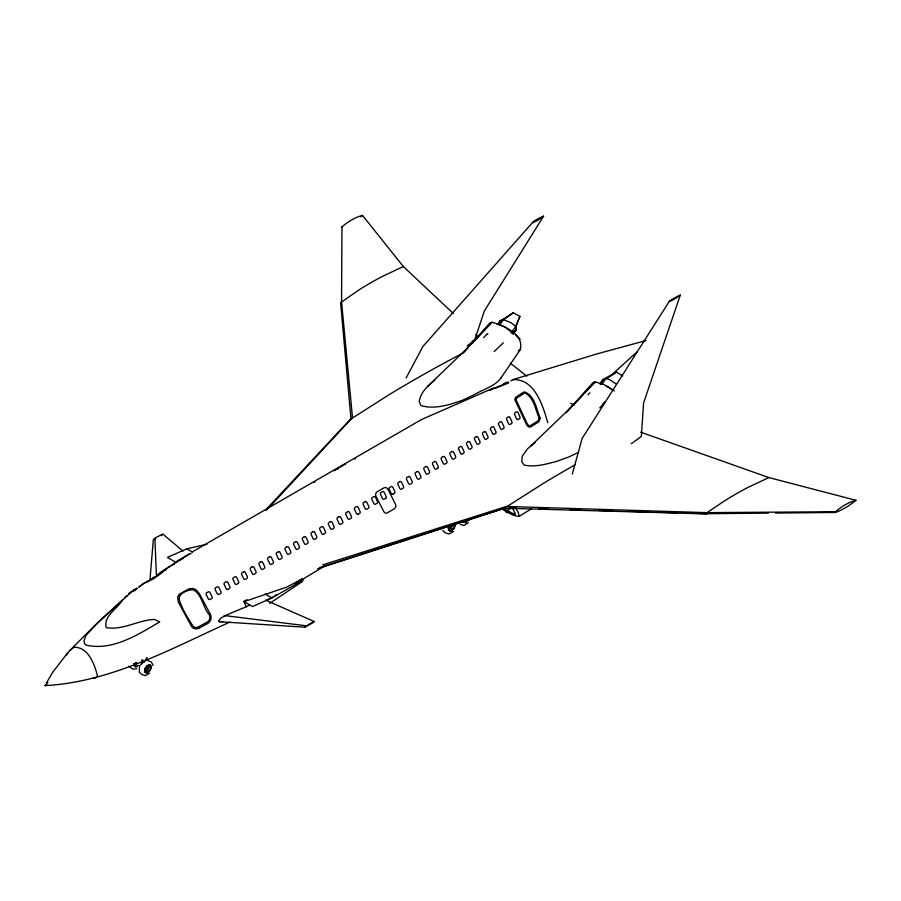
<?xml version="1.0" encoding="UTF-8"?>
<svg xmlns="http://www.w3.org/2000/svg" width="901" height="901" viewBox="0 0 901 901"><rect width="100%" height="100%" fill="white"/><g stroke="black" fill="none" stroke-linecap="round" stroke-linejoin="round"><path stroke-width="1.35" d="M600.854 384.378L601.474 384.276M453.338 313.537L403.344 266.538L362.484 215.395L358.925 216.51A58.633 33.855 -60 0 0 344.159 225.036L341.963 226.838L341.558 301.61L352.482 417.568L266.786 509.966M497.093 324.191L497.093 323.527L505.044 327.086L508.885 330.115M500.742 377.654L500.697 378.364C494.165 386.788 482.666 389.491 473.847 394.92L462.506 400.258L450.275 404.324C440.769 406.734 430.475 408.615 420.913 405.495L419.213 401.598C420.429 392.295 428.043 385.696 434.89 380.064M183.061 551.108L162.957 534.18A70.346 49.746 -75 0 0 154.871 538.28L153.328 539.71L149.949 579.929L153.902 577.428M134.936 664.341L135.747 663.08L133.956 664.668L134.992 663.688M144.746 668.193L144.746 669.634L146.345 669.893M451.897 524.844L450.128 527.896M139.373 667.54L139.373 672.247L141.964 674.612L145.388 675.604L149.645 673.182M144.52 669.871L145.602 670.468L147.719 668.79L148.147 666.154L146.345 665.862M448.225 527.896L449.34 528.504L450.928 527.592L452.167 524.697M144.926 670.367L144.588 671.155L146.412 670.941L148.237 669.083L149.014 666.594L148.237 665.028M448.675 528.403L448.315 529.236L449.16 529.36L451.255 528.155L452.921 524.371M501.992 508.986C507.274 512.128 512.849 515.879 519.055 516.431L518.334 512.5L515.192 507.308M449.16 529.36L449.34 528.504M351.018 419.348L340.601 302.702L359.195 289.75A354.949 204.932 -60 0 1 381.574 276.832L403.344 266.538M145.41 671.279L145.602 670.468M572.293 474.027L582.159 438.427L669.229 301.508A14.337 7.062 -6.4 0 1 671.707 299.571A67.091 33.044 -6.4 0 1 680.289 295.123L643.584 402.961L641.366 436.366A423.571 208.615 -6.4 0 1 634.067 441.715M467.315 345.804A423.571 275.841 7.4 0 0 474.624 340.094L484.333 311.014L543.573 216.195A67.091 43.687 7.4 0 0 534.991 220.475A14.337 9.337 7.4 0 0 532.514 222.581L422.896 346.48L406.114 377.981M513.322 334.17L516.262 329.698L515.958 326.646L519.911 316.33L513.255 312.782L500.224 321.15L498.749 323.391M350.455 419.314L390.02 394.109A1509.738 871.65 -60 0 1 437.627 366.617L461.109 353.98M489.142 324.833L489.885 323.009L491.969 322.265C503.907 325.385 524.731 334.541 520.136 349.825L500.719 378.319M519.911 316.33L515.822 326.207L511.081 333.077M150.208 670.164L151.131 667.1L150.208 665.129L149.161 664.961L145.669 667.742L144.937 672.011L146.717 672.957L150.253 670.22L150.94 665.985L150.253 665.242L148.001 665.467L145.084 669.33L145.084 672.011L145.782 672.754L148.001 672.484L150.704 668.643A4.043 2.331 -60 0 0 150.05 665.355L147.91 665.58L145.793 667.787A4.043 2.331 -60 0 0 145.14 671.808L146.762 672.664L149.082 671.358M449.408 525.61L448.428 528.842L449.408 530.971L450.523 531.151L454.25 528.223L454.982 523.718M138.934 586.956L144.87 582.756L153.204 579.028L161.932 572.833L163.396 570.851L159.668 573.453M145.703 660.422L146.931 658.113M600.269 384.524L602.882 379.591L616.543 372.113L622.692 375.954M66.1 655.511L69.445 650.871L95.461 624.787L134.305 589.4M144.295 662.291L146.818 657.798M46.48 682.958L52.292 672.856L67.496 653.034M499.514 325.351L503.186 319.483L511.408 322.93L515.958 326.646M497.746 324.236L499.954 320.88L503.186 319.483L499.954 320.88M513.052 333.899L515.98 329.428L515.822 326.207L516.262 329.698L512.5 333.314M602.105 384.029L606.114 378.341L609.864 379.783L615.879 383.815M142.054 660.67L142.617 659.859M345.421 464.409L344.711 464.42M139.666 665.625L139.666 666.796M146.976 669.42L147.516 668.666M600.494 382.835L602.882 379.591L605.235 379.152M600.787 383.128L603.174 379.873L606.26 378.78M147.302 668.519L146.345 669.173M140.567 664.859L144.487 660.793M468.802 519.55L465.355 522.343L463.632 521.442M468.993 519.663L465.276 522.636L463.452 521.634M135.927 663.53L136.749 662.449M469.004 519.697L465.366 522.591L463.576 521.645M498.704 324.687L503.186 319.483M489.885 323.009L462.945 353.091L467.63 348.124M588.049 394.807L589.885 392.78M229.946 622.062C170.931 648.81 111.06 682.125 45.05 685.605L47.877 682.519M265.209 510.473L350.523 419.145M603.118 403.558L605.472 401.756L599.773 407.838M471.369 344.148L491.969 322.265L465.017 350.433L427.603 386.416M583.003 394.784L566.155 412.681L593.095 382.587L595.167 381.855L604.12 384.603L614.448 390.933M584.873 392.791L595.167 381.855L568.216 410.011L530.802 445.995M483.6 337.65L487.43 333.595L487.925 333.922M69.445 650.871L73.893 647.267C88.275 646.794 94.425 664.195 97.454 675.637L95.517 678.171L93.377 677.946M143.541 583.409L139.024 587.035M163.182 571.561L164.41 570.412M134.046 590.606L137.098 588.376L128.877 593.579L136.051 588.758M134.035 590.842L136.941 588.15M341.963 226.838L341.693 227.514L342.38 227.424M855.95 500.292L852.391 501.406A58.633 33.855 -60 0 0 837.626 509.932L835.114 512.286L835.846 512.32A71.742 41.423 -60 0 0 855.95 500.292L768.857 477.564L640.555 432.131M172.722 565.141L174.377 563.891M610.844 375.571L636.827 352.122M494.266 351.48L503.332 342.797M535.34 442.312L527.659 448.698L522.287 456.064L521.735 461.774L524.112 465.085C535.228 467.45 546.378 464.049 557.077 461.233L568.632 457.044L578.769 452.212M148.147 666.154L148.811 665.614M136.423 663.294L135.116 664.014L134.193 663.541M453.608 531.376L449.137 534L445.499 532.942L442.74 530.43M468.362 522.85L463.891 525.474L460.253 524.416M138.585 665.411L136.141 666.875L134.395 665.918L134.136 664.69L135.116 666.627L137.357 666.368M354.825 459.093L355.422 458.654M165.874 569.984L166.46 569.533M134.992 663.361L135.646 662.877M334.125 470.795L334.857 470.254M337.605 469.004L338.393 468.452M165.074 569.882L165.987 569.252M503.321 319.923L513.255 312.782M489.468 390.358L507.635 382.666L505.776 382.688L503.355 384.4M510.878 380.932L512.624 379.693L596.428 354.048L646.017 340.555M150.321 579.647L154.893 576.798M147.505 581.607L148.383 580.987M124.98 597.183L127.041 595.764M171.213 565.445L164.838 569.86A291.901 49.837 -44.2 0 0 160.209 573.16M335.251 469.973L336.422 469.207M174.884 562.934L172.992 564.522M161.448 571.786L188.928 553.957M607.409 378.048L616.543 372.113M269.703 603.343L302.376 581.505L300.36 580.334M484.366 431.703L482.959 432.57A1.509 1.138 71.6 0 0 482.643 434.519L484.547 438.494A1.475 1.115 71.6 0 0 486.157 439.249L487.554 438.37A1.509 1.138 71.6 0 0 487.88 436.433L485.977 432.446A1.475 1.115 71.6 0 0 484.366 431.703M489.66 390.426L492.464 388.5L495.753 387.79M504.098 384.119C504.053 383.443 509.155 380.774 508.693 382.745A2.883 0.867 -10 0 1 507.725 383.342L496.214 387.835M519.055 516.431L531.511 508.75M298.85 581.629L324.056 566.312M314.336 621.577A70.346 28.719 -48.4 0 0 306.453 625.801L304.718 627.119L306.261 626.533A75.661 30.893 -48.4 0 0 314.336 621.577L265.694 600.167M294.503 583.938L301.79 579.118L286.676 587.125L244.07 601.688L246.198 606.79A253.305 191.316 -89.7 0 1 248.98 605.359M512.669 507.511L505.664 511.227L506.508 512.613L507.984 512.331M266.775 600.438L272.519 597.025M274.816 595.662L277.114 594.3M336.794 468.97L344.092 464.758M192.397 551.817L421.533 419.528L491.473 388.939M238.168 583.465L236.648 584.344A1.498 1.205 73 0 1 234.958 583.6L233.044 579.625A1.498 1.205 73 0 1 233.449 577.676L234.97 576.798A1.498 1.205 73 0 1 236.67 577.541L238.574 581.517A1.498 1.205 73 0 1 238.168 583.465M358.136 514.201L359.657 513.322A1.498 1.205 73 0 0 360.062 511.374L358.159 507.398A1.498 1.205 73 0 0 356.458 506.655L354.949 507.533A1.498 1.205 73 0 0 354.543 509.482L356.447 513.469A1.498 1.205 73 0 0 358.136 514.201M385.696 498.298L384.175 499.177A1.498 1.205 73 0 1 382.475 498.433L380.571 494.458A1.498 1.205 73 0 1 380.977 492.498L382.497 491.631A1.498 1.205 73 0 1 384.186 492.363L386.101 496.338A1.498 1.205 73 0 1 385.696 498.298M392.847 494.165L394.368 493.286A1.498 1.205 73 0 0 394.773 491.338L392.87 487.351A1.498 1.205 73 0 0 391.169 486.608L389.66 487.497A1.498 1.205 73 0 0 389.255 489.446L391.158 493.421A1.498 1.205 73 0 0 392.847 494.165M437.762 468.227L436.242 469.106A1.498 1.205 73 0 1 434.541 468.374L432.638 464.398A1.498 1.205 73 0 1 433.043 462.438L434.564 461.56A1.498 1.205 73 0 1 436.253 462.303L438.168 466.279A1.498 1.205 73 0 1 437.762 468.238M243.484 601.35L252.505 606.553L271.899 597.949L303.277 579.985L301.508 578.96M227.852 589.367L229.417 588.477A1.464 1.216 68 0 0 229.868 587.993L229.935 587.835A1.498 1.239 73.7 0 0 229.845 586.528L227.942 582.553A1.498 1.25 73.7 0 0 226.207 581.809L224.642 582.699A1.487 1.239 73.7 0 0 224.203 584.648L226.106 588.635A1.509 1.261 73.7 0 0 226.568 589.22L226.725 589.322A1.487 1.239 68 0 0 227.852 589.367M314.325 482.328L314.911 482.08M176.562 561.481L191.192 553.259M198.873 628.234L207.489 623.593A7.827 6.555 -89.4 0 0 210.924 619.257L211.059 618.3A7.906 6.735 65.3 0 0 210.406 614.324L199.38 593.68L196.001 589.705L193.231 588.499L189.368 588.668L179.367 594.131L177.711 597.014L178.24 601.823L191.744 626.837A7.771 6.498 -89.4 0 0 198.873 628.234M246.198 606.79L236.062 610.979A291.901 244.295 -89.4 0 0 225.34 615.676L221.15 617.872L218.583 620.834L219.934 621.746L223.279 621.521M177.035 561.661L182.971 558.485M143.901 583.386L152.415 578.971L162.18 571.628L160.423 572.45M518.289 350.703L520.136 349.825M708.321 513.142L706.384 513.919L504.425 508.198L543.979 483.004A1509.738 871.65 -60 0 1 574.939 464.848M207.005 544.249L186.8 548.822L167.406 557.426L176.382 562.663M244.7 600.809L247.122 599.739M768.857 477.564L747.087 487.858A354.949 204.932 -60 0 0 724.708 500.776L708.265 511.768L706.384 513.919M148.293 666.898L149.014 666.594M317.659 568.711L506.441 507.612L319.686 567.619M136.862 668.733L132.92 669.184L128.708 666.121M146.345 666.154L147.516 666.019L148.023 667.055M322.738 564.893L506.441 506.452L707.071 512.635L835.43 511.734M45.05 685.605L46.942 685.21M512.624 379.693C534.631 378.172 542.898 405.765 547.797 422.693M452.009 525.677L452.719 525.655M148.147 667.821L148.811 667.799M768.463 513.12L707.071 513.716L687.429 513.12M775.434 513.052L835.43 512.466M509.245 507.702L516.262 507.916M538.708 508.592L548.529 508.896M569.578 509.538L580.796 509.876M599.041 510.428L613.074 510.856M628.504 511.329L648.146 511.926M657.967 512.23L677.608 512.827M513.21 514.786L515.057 514.888L515.282 513.761L512.928 509.031M219.067 621.69L304.752 627.175M224.169 615.529L306.453 625.801M133.63 663.846L134.249 663.936M146.626 660.05L151.447 662.1L153.057 665.512M448.878 528.031L449.464 528.155M605.968 385.752L613.322 390.257M570.682 403.378L574.556 404.988M515.192 514.685L503.13 508.434M186.8 548.822L192.521 552.122M265.04 593.984L271.899 597.949M512.534 332.953L509.617 330.746M510.293 363.137L526.758 376.156M515.654 334.947L520.17 339.08M475.784 334.631L477.823 336.557M460.58 453.338L460.67 453.518A1.475 1.115 71.6 0 0 462.19 454.093L463.587 453.226A1.509 1.138 71.6 0 0 463.914 451.277L462.01 447.301A1.475 1.115 71.6 0 0 460.388 446.547L458.992 447.425A1.509 1.138 71.6 0 0 458.598 449.182L458.665 449.362M458.632 449.261L460.625 453.44M388.207 489.626L395.776 504.977A3.649 2.793 -89.7 0 1 394.154 508.885L387.272 512.894A3.649 2.793 -89.7 0 1 383.972 511.858L376.1 496.62A3.66 2.962 73 0 1 377.091 491.822L384.051 487.824A3.66 2.962 73 0 1 388.196 489.637M323.448 527.434L325.351 531.41A1.498 1.205 73 0 1 324.946 533.369L323.425 534.237A1.498 1.205 73 0 1 321.736 533.505L319.821 529.529A1.498 1.205 73 0 1 320.227 527.569L321.747 526.702A1.498 1.205 73 0 1 323.448 527.434M454.937 523.605L454.228 528.189L450.613 531.117L448.822 530.171L449.565 525.666A4.302 2.478 -60 0 0 448.878 529.957L450.601 530.858L451.784 530.419L454.723 526.544A4.302 2.478 -60 0 0 454.723 523.819M450.128 528.234L450.196 529.011M146.345 670.209L146.412 670.941M154.871 538.28L156.38 574.635M142.076 659.926L142.088 663.699M157.382 575.198A291.901 49.837 -44.2 0 1 159.274 573.836M633.133 442.38A423.571 208.615 -6.4 0 1 631.252 443.697M669.229 301.508A14.337 7.062 -6.4 0 0 672.732 299.999A67.091 33.044 -6.4 0 0 680.289 295.123M532.514 222.581A14.337 9.337 7.4 0 0 536.016 221.229A67.091 43.687 7.4 0 0 543.573 216.195M472.214 341.085A423.571 275.841 7.4 0 1 474.624 340.094M362.484 215.395A71.742 41.423 -60 0 1 360.693 216.837M162.957 534.18A75.661 53.497 -75 0 1 162.315 534.653M161.673 535.126A75.661 53.497 -75 0 1 161.02 535.588M155.738 538.877A75.661 53.497 -75 0 1 155.062 539.237M179.051 598.883C181.709 608.569 187.701 617.895 193.118 626.296A6.318 5.293 -89.4 0 0 197.724 627.209L207.602 621.881A6.386 5.338 -89.4 0 0 209.133 620.192L209.696 618.739A6.363 5.429 65.3 0 0 209.708 616.385A6.498 5.53 65.3 0 0 209.257 614.775C202.849 607.522 202.241 594.423 193.152 589.761C187.904 589.772 179.333 592.881 179.051 598.883M539.237 418.132L538.314 420.677L530.092 425.768L528.662 425.531L527.276 423.875L516.059 399.931L516.723 398.096L524.213 393.241A1.701 1.261 40.4 0 1 525.024 393.061C533.978 397.217 535.374 410 539.237 418.132M540.195 418.188L538.832 421.814L530.734 426.883L528.673 426.995L526.803 425.103L514.843 399.706L515.485 397.386L523.312 392.34A2.883 1.96 23.7 0 1 524.664 392.003C534.721 395.393 536.534 409.538 540.195 418.188M122.232 600.224C117.265 609.099 103.266 615.788 106.205 627.67C122.987 630.486 138.011 620.079 154.409 619.438L159.747 621.881C138.326 634.507 111.972 651.468 85.809 645.015L84.457 643.359L83.996 640.701L85.955 635.43L98.547 622.005L122.232 600.224M134.992 664.375L134.868 665.186L134.046 665.028L134.992 664.375M136.524 663.53L135.837 664.859L136.524 663.53M468.385 441.603L466.988 442.47A1.509 1.138 71.6 0 0 466.662 444.418L468.565 448.394A1.475 1.115 71.6 0 0 470.176 449.137L471.583 448.27A1.509 1.138 71.6 0 0 471.899 446.333L469.995 442.346A1.475 1.115 71.6 0 0 468.385 441.603M476.37 436.658L474.973 437.526A1.509 1.138 71.6 0 0 474.647 439.463L476.55 443.45A1.475 1.115 71.6 0 0 478.172 444.193L479.569 443.326A1.509 1.138 71.6 0 0 479.884 441.377L477.98 437.402A1.475 1.115 71.6 0 0 476.37 436.647M495.55 433.426L494.142 434.293A1.475 1.115 71.6 0 1 492.532 433.55L490.628 429.574A1.509 1.138 71.6 0 1 490.459 429.011L490.437 428.82A1.509 1.138 74.6 0 1 490.977 427.626L492.374 426.759A1.475 1.115 74.6 0 1 493.872 427.333L495.865 431.478A1.509 1.138 71.6 0 1 495.55 433.426M503.535 428.482L502.139 429.349A1.475 1.115 71.6 0 1 500.528 428.594L498.636 424.619A1.509 1.138 74.6 0 1 498.996 422.67L500.404 421.803A1.475 1.115 74.6 0 1 501.981 422.546L503.862 426.533A1.509 1.138 71.6 0 1 503.535 428.482M511.52 423.526L510.124 424.394A1.475 1.115 71.6 0 1 508.513 423.65L506.655 419.663A1.509 1.138 74.6 0 1 507.015 417.726L508.423 416.848A1.475 1.115 74.6 0 1 510 417.602L511.847 421.589A1.509 1.138 71.6 0 1 511.52 423.526M519.517 418.582L518.109 419.449A1.475 1.115 71.6 0 1 516.498 418.706L514.674 414.719A1.509 1.138 74.6 0 1 515.034 412.771L516.442 411.903A1.475 1.115 74.6 0 1 518.019 412.647L519.843 416.634A1.509 1.138 71.6 0 1 519.517 418.582M243.653 571.786L242.132 572.664A1.498 1.205 73 0 0 241.727 574.613L243.63 578.6A1.498 1.205 73 0 0 245.331 579.332L246.84 578.453A1.498 1.205 73 0 0 247.246 576.505L245.342 572.529A1.498 1.205 73 0 0 243.653 571.786M252.325 566.774L250.805 567.653A1.498 1.205 73 0 0 250.399 569.601L252.303 573.588A1.498 1.205 73 0 0 254.003 574.331L255.524 573.441A1.498 1.205 73 0 0 255.929 571.493L254.026 567.517A1.498 1.205 73 0 0 252.325 566.774M261.008 561.762L259.488 562.641A1.498 1.205 73 0 0 259.083 564.6L260.986 568.576A1.498 1.205 73 0 0 262.687 569.319L264.196 568.43A1.498 1.205 73 0 0 264.601 566.481L262.698 562.506A1.498 1.205 73 0 0 261.008 561.762M269.681 556.762L268.16 557.64A1.498 1.205 73 0 0 267.755 559.589L269.658 563.564A1.498 1.205 73 0 0 271.359 564.308L272.879 563.429A1.498 1.205 73 0 0 273.285 561.481L271.381 557.494A1.498 1.205 73 0 0 269.681 556.75M278.364 551.75L276.844 552.628A1.498 1.205 73 0 0 276.438 554.577L278.341 558.552A1.498 1.205 73 0 0 280.042 559.296L281.551 558.417A1.498 1.205 73 0 0 281.957 556.469L280.053 552.482A1.498 1.205 73 0 0 278.364 551.739M287.036 546.738L285.516 547.617A1.498 1.205 73 0 0 285.11 549.565L287.014 553.541A1.498 1.205 73 0 0 288.714 554.284L290.235 553.405A1.498 1.205 73 0 0 290.64 551.457L288.737 547.47A1.498 1.205 73 0 0 287.036 546.738M295.719 541.726L294.199 542.605A1.498 1.205 73 0 0 293.794 544.553L295.697 548.54A1.498 1.205 73 0 0 297.398 549.272L298.918 548.394A1.498 1.205 73 0 0 299.312 546.445L297.409 542.47A1.498 1.205 73 0 0 295.719 541.726M304.392 536.714L302.871 537.593A1.498 1.205 73 0 0 302.477 539.541L304.369 543.528A1.498 1.205 73 0 0 306.07 544.272L307.59 543.382A1.498 1.205 73 0 0 307.996 541.433L306.092 537.458A1.498 1.205 73 0 0 304.392 536.714M313.075 531.703L311.555 532.581A1.498 1.205 73 0 0 311.149 534.53L313.052 538.516A1.498 1.205 73 0 0 314.753 539.26L316.274 538.37A1.498 1.205 73 0 0 316.668 536.422L314.764 532.446A1.498 1.205 73 0 0 313.075 531.703M330.43 521.69L328.91 522.569A1.498 1.205 73 0 0 328.505 524.517L330.408 528.493A1.498 1.205 73 0 0 332.109 529.236L333.629 528.358A1.498 1.205 73 0 0 334.023 526.409L332.131 522.422A1.498 1.205 73 0 0 330.43 521.679M339.114 516.678L337.582 517.557A1.498 1.205 73 0 0 337.188 519.505L339.091 523.481A1.498 1.205 73 0 0 340.781 524.224L342.301 523.346A1.498 1.205 73 0 0 342.707 521.397L340.803 517.411A1.498 1.205 73 0 0 339.103 516.678M347.786 511.667L346.266 512.545A1.498 1.205 73 0 0 345.86 514.494L347.763 518.469A1.498 1.205 73 0 0 349.464 519.213L350.985 518.334A1.498 1.205 73 0 0 351.39 516.386L349.487 512.399A1.498 1.205 73 0 0 347.786 511.667M365.142 501.643L363.621 502.521A1.498 1.205 73 0 0 363.216 504.47L365.119 508.457A1.498 1.205 73 0 0 366.82 509.2L368.34 508.31A1.498 1.205 73 0 0 368.746 506.362L366.842 502.386A1.498 1.205 73 0 0 365.142 501.643M373.825 496.631L372.304 497.51A1.498 1.205 73 0 0 371.899 499.458L373.802 503.445A1.498 1.205 73 0 0 375.492 504.188L377.012 503.299A1.498 1.205 73 0 0 377.418 501.35L375.514 497.375A1.498 1.205 73 0 0 373.814 496.631M399.853 481.607L398.332 482.485A1.498 1.205 73 0 0 397.927 484.434L399.83 488.41A1.498 1.205 73 0 0 401.531 489.153L403.051 488.274A1.498 1.205 73 0 0 403.457 486.326L401.553 482.339A1.498 1.205 73 0 0 399.853 481.607M408.536 476.595L407.015 477.474A1.498 1.205 73 0 0 406.61 479.422L408.513 483.409A1.498 1.205 73 0 0 410.203 484.141L411.723 483.263A1.498 1.205 73 0 0 412.129 481.314L410.225 477.327A1.498 1.205 73 0 0 408.525 476.595M417.208 471.583L415.688 472.462A1.498 1.205 73 0 0 415.282 474.41L417.186 478.397A1.498 1.205 73 0 0 418.886 479.129L420.407 478.251A1.498 1.205 73 0 0 420.812 476.302L418.909 472.327A1.498 1.205 73 0 0 417.208 471.583M425.891 466.572L424.371 467.45A1.498 1.205 73 0 0 423.966 469.398L425.869 473.385A1.498 1.205 73 0 0 427.558 474.129L429.079 473.239A1.498 1.205 73 0 0 429.484 471.291L427.581 467.315A1.498 1.205 73 0 0 425.88 466.572M443.247 456.559L441.727 457.438A1.498 1.205 73 0 0 441.321 459.386L443.224 463.362A1.498 1.205 73 0 0 444.914 464.105L446.434 463.227A1.498 1.205 73 0 0 446.84 461.278L444.936 457.291A1.498 1.205 73 0 0 443.247 456.548M451.919 451.547L450.399 452.426A1.498 1.205 73 0 0 449.993 454.374L451.897 458.35A1.498 1.205 73 0 0 453.597 459.093L455.118 458.215A1.498 1.205 73 0 0 455.523 456.266L453.62 452.279A1.498 1.205 73 0 0 451.919 451.536M211.589 598.546L210.023 599.424A1.509 1.25 68 0 1 208.255 598.692L206.284 594.728A1.487 1.239 73.7 0 1 206.723 592.768L208.289 591.889A1.498 1.25 73.7 0 1 210.023 592.621L211.972 596.597A1.487 1.239 68 0 1 211.589 598.557M220.497 593.511L218.943 594.39A1.509 1.25 68 0 1 217.175 593.658L215.238 589.693A1.487 1.239 73.7 0 1 215.677 587.734L217.254 586.855A1.498 1.25 73.7 0 1 218.977 587.587L220.97 591.743A1.487 1.239 68 0 1 220.508 593.522"/></g></svg>
